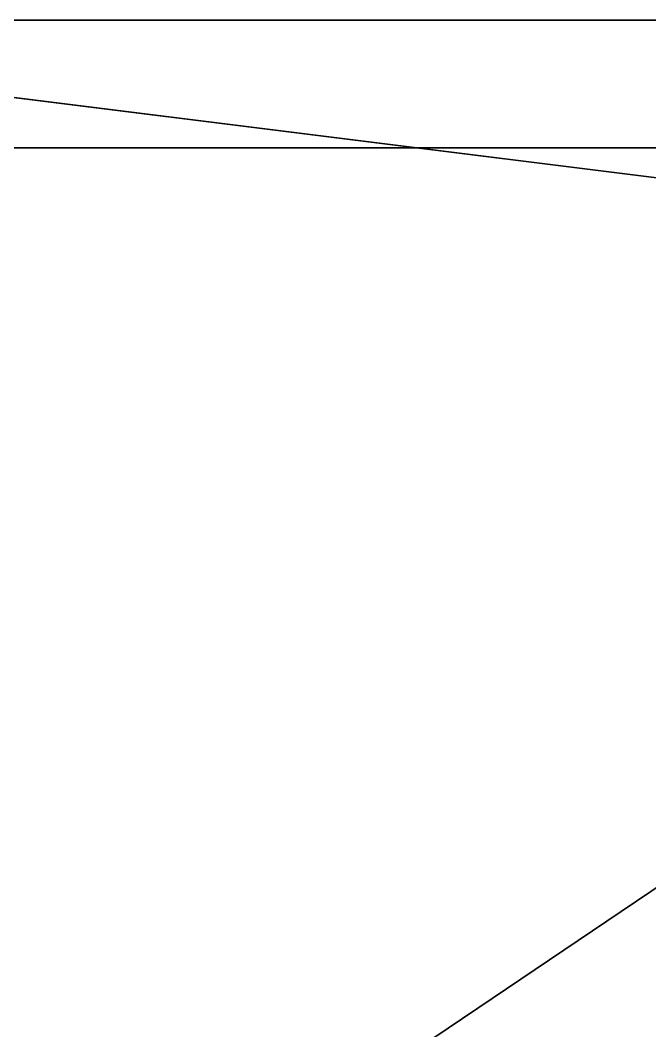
# Model space of a CAD drawing. Extents: x -1 to 2401, y -367 to 1.
# Drawn here: x 127.3 to 255.7, y -205.9 to 0 of the extents above; entities that cross this region are included whole.
import ezdxf

# ---------------------------------------------------------------- set-up
doc = ezdxf.new("R2010")
doc.units = 0
for name, color, linetype in [('IQ_200_2D', 1, 'Continuous'), ('IQ_200_3D', 1, 'Continuous'), ('IQ_204_2D', 7, 'Continuous')]:
    doc.layers.add(name, color=color, linetype=linetype)

msp = doc.modelspace()

# ---------------------------------------------------------------- linework, layer by layer
at = {"layer": 'IQ_200_2D'}
msp.add_line((2400, 0), (0, 0), dxfattribs=at)
at = {"layer": 'IQ_204_2D'}
msp.add_line((420, -26), (20, -26), dxfattribs=at)

# ---------------------------------------------------------------- meshes
at = {"layer": 'IQ_200_3D'}
mesh = msp.add_polyface(dxfattribs=at)
corners = [(2400, -350, 1218), (2400, 0, 1255), (0, 0, 1255), (0, -350, 1218), (2369, -296.85, 1223.62), (438, -296.85, 1223.62), (438, -54.76, 1249.21), (2369, -54.76, 1249.21)]
mesh.append_faces([[corners[k] for k in face] for face in [(1, 7, 0), (4, 0, 7)]], dxfattribs={"vtx0": -1, "vtx1": -1})
mesh.append_faces([[corners[k] for k in face] for face in [(0, 4, 5, 3), (6, 2, 3), (3, 5, 6)]], dxfattribs={"vtx0": -1, "vtx2": -1})
mesh.append_faces([[corners[k] for k in face] for face in [(6, 7, 1, 2)]], dxfattribs={"vtx1": -1, "vtx3": -1})
mesh = msp.add_polyface(dxfattribs=at)
corners = [(2400, -300, 1005), (0, -300, 1005), (0, 0, 1005), (2400, 0, 1005)]
mesh.append_faces([[corners[k] for k in face] for face in [(0, 1, 2, 3)]])
mesh = msp.add_polyface(dxfattribs=at)
corners = [(2400, 0, 1005), (0, 0, 1005), (0, 0, 1255), (2400, 0, 1255)]
mesh.append_faces([[corners[k] for k in face] for face in [(0, 1, 2, 3)]])
mesh = msp.add_polyface(dxfattribs=at)
corners = [(420, -330, 1220.11), (20, -330, 1220.11), (20, -26, 1252.25), (420, -26, 1252.25)]
mesh.append_faces([[corners[k] for k in face] for face in [(0, 1, 2, 3)]])
mesh = msp.add_polyface(dxfattribs=at)
corners = [(420, -26, 1252.25), (20, -26, 1252.25), (20, -26, 1266), (420, -26, 1266)]
mesh.append_faces([[corners[k] for k in face] for face in [(0, 1, 2, 3)]])
mesh = msp.add_polyface(dxfattribs=at)
corners = [(420, -26, 1266), (20, -26, 1266), (20, -330, 1266), (420, -330, 1266)]
mesh.append_faces([[corners[k] for k in face] for face in [(0, 1, 2, 3)]])

doc.saveas('drawing.dxf')
